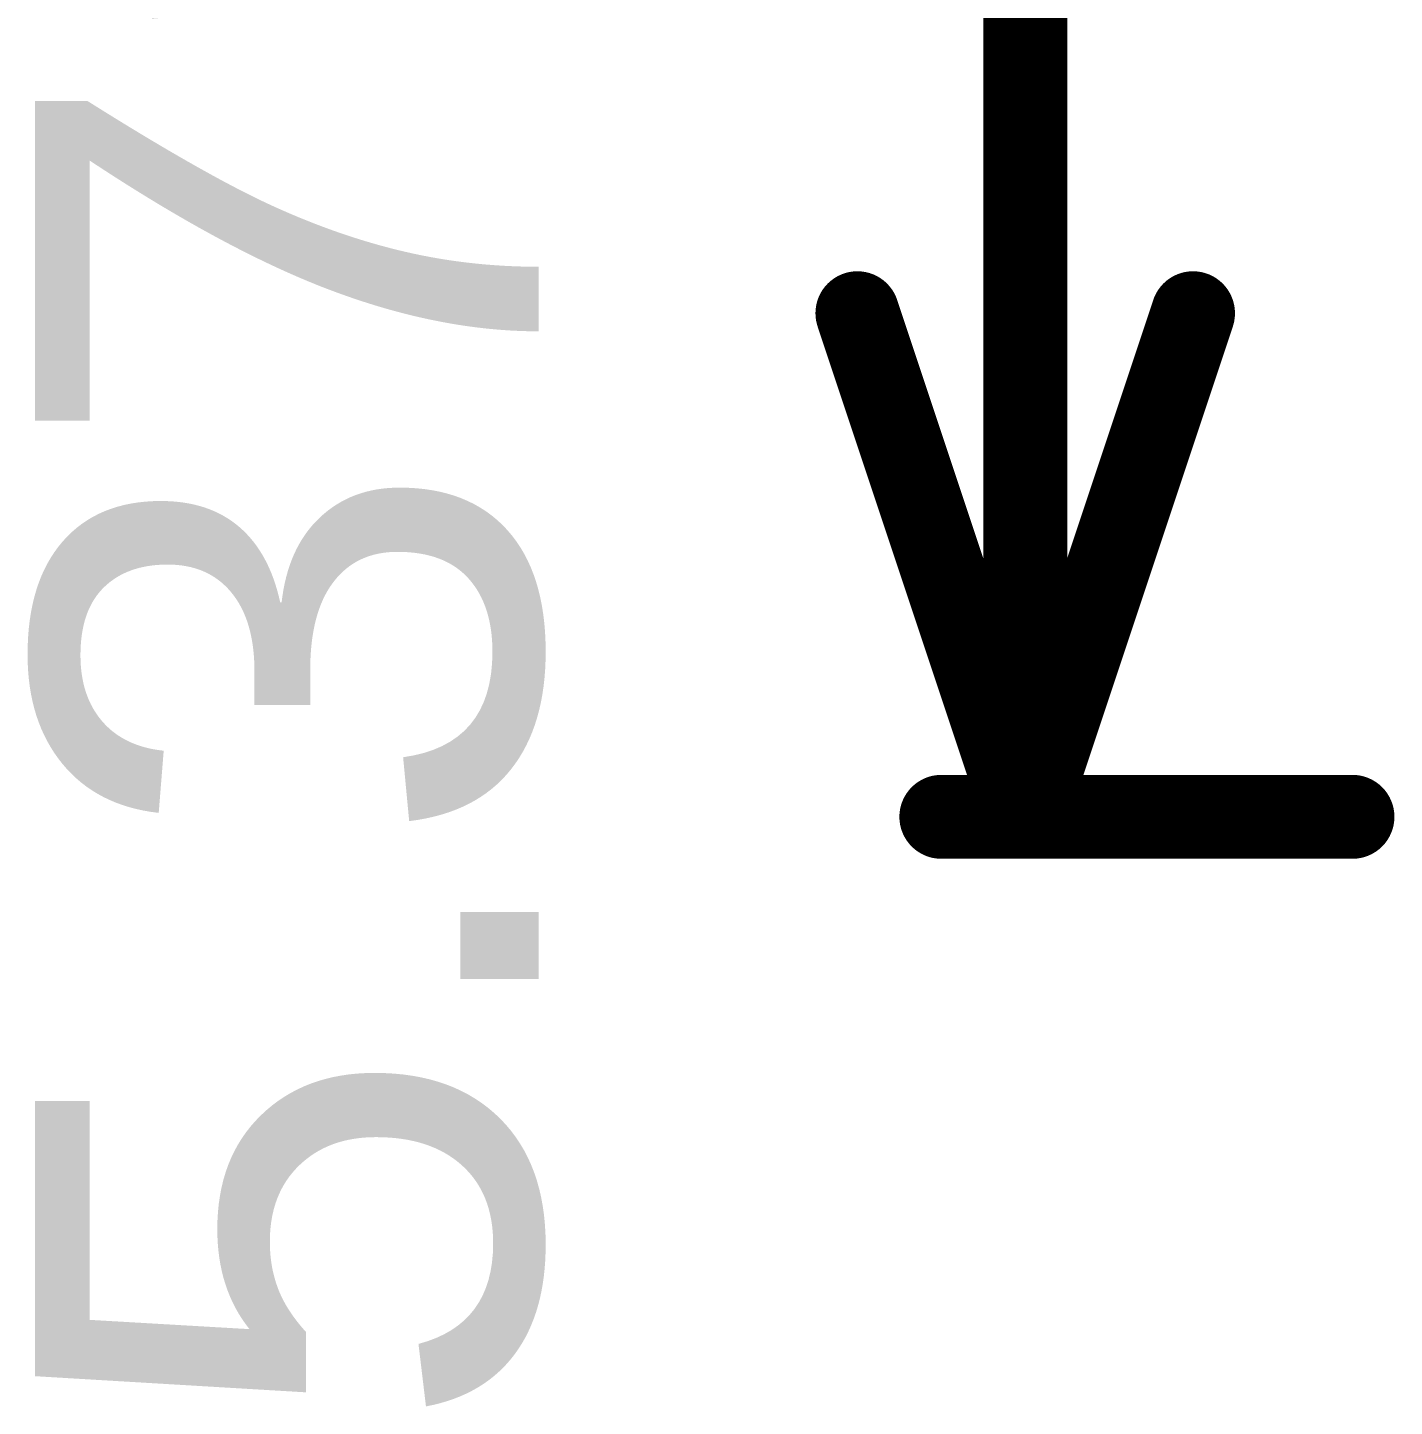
# Model space of a CAD drawing. Header units: inches. Extents: x 3 to 215, y 2 to 215.
# Drawn here: x 2.7021 to 2.865, y 3.1084 to 3.2726 of the extents above; entities that cross this region are included whole.
import ezdxf

# ---------------------------------------------------------------- set-up
doc = ezdxf.new("R2010")
doc.units = ezdxf.units.IN
doc.header["$MEASUREMENT"] = 0
doc.layers.add('Dimension', color=6, linetype='Continuous')
doc.styles.add('Arial', font='', dxfattribs={"height": 0.2})
doc.styles.get('Arial').set_extended_font_data('Arial')

msp = doc.modelspace()

# ---------------------------------------------------------------- linework, layer by layer
at = {"layer": 'Dimension', "const_width": 0.01}
for points in [[(2.821, 3.1786), (2.821, 3.2843)], [(2.801, 3.2386), (2.821, 3.1786)], [(2.821, 3.1786), (2.841, 3.2386)], [(2.811, 3.1786), (2.86, 3.1786)]]:
    msp.add_lwpolyline(points, dxfattribs=at)
at = {"layer": 'Dimension', "const_width": 0.005}
for points in [[(2.7985, 3.2386, 1), (2.8035, 3.2386, 1)], [(2.8385, 3.2386, 1), (2.8435, 3.2386, 1)], [(2.8085, 3.1786, 1), (2.8135, 3.1786, 1)], [(2.8185, 3.1786, 1), (2.8235, 3.1786, 1)], [(2.8185, 3.1786, 1), (2.8235, 3.1786, 1)], [(2.8185, 3.1786, 1), (2.8235, 3.1786, 1)], [(2.8575, 3.1786, 1), (2.8625, 3.1786, 1)]]:
    msp.add_lwpolyline(points, format="xyb", close=True, dxfattribs=at)

# ---------------------------------------------------------------- texts
at = {"layer": 'Dimension', "style": 'Arial'}
msp.add_text('5.37mm', height=0.06, rotation=90, dxfattribs=at).set_placement((2.763, 3.105))

doc.saveas('drawing.dxf')
